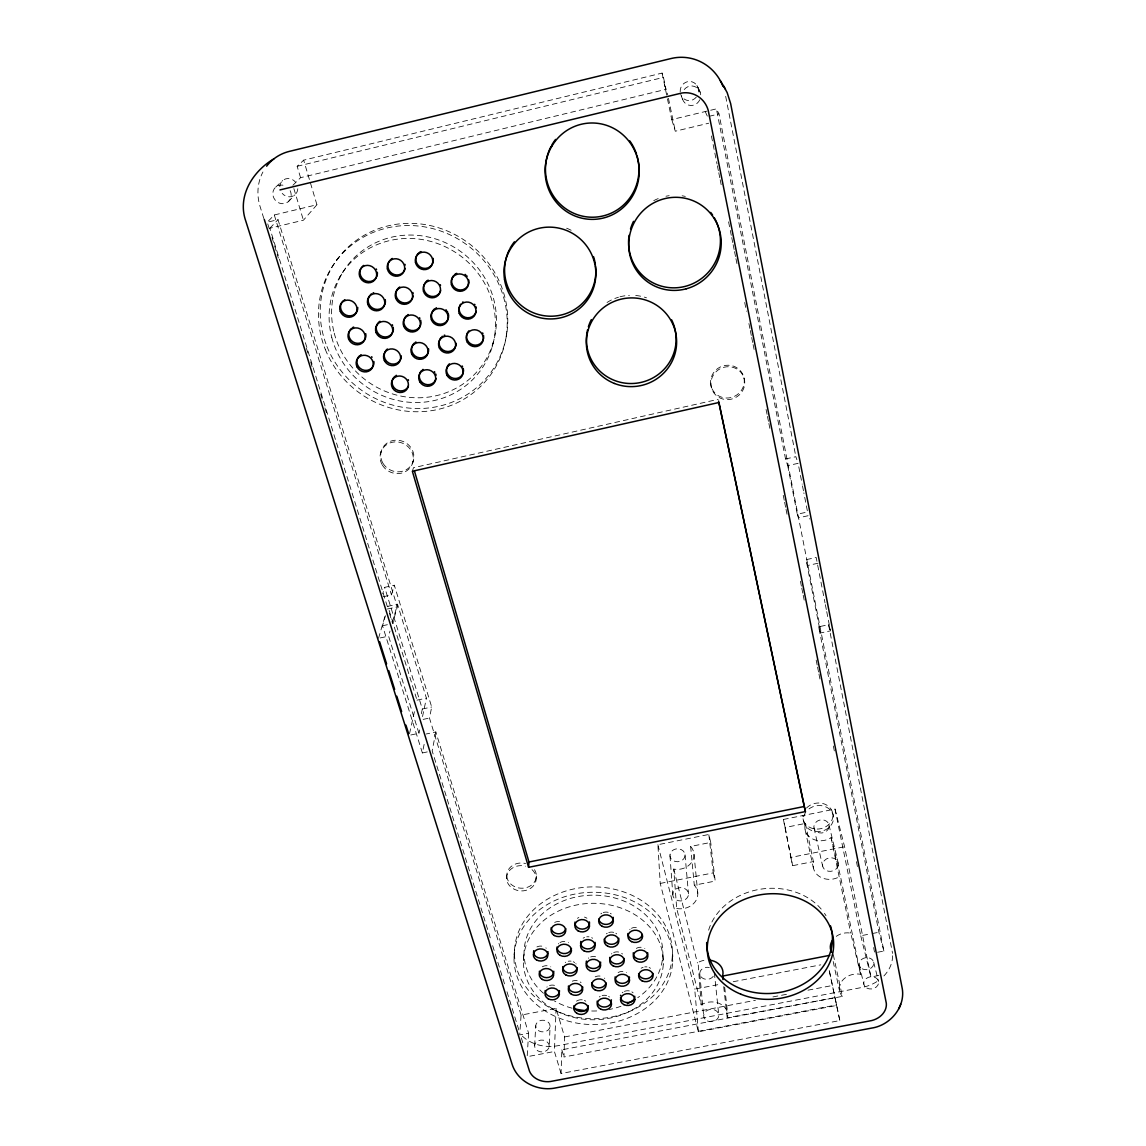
<?xml version="1.0" encoding="UTF-8"?>
<svg xmlns="http://www.w3.org/2000/svg" width="1146" height="1146" viewBox="0 0 1146 1146"><rect width="100%" height="100%" fill="white"/><g stroke="black" fill="none" stroke-linecap="round" stroke-linejoin="round"><path stroke-width="0.75" stroke-dasharray="5 3.75" d="M829.575 971.951L839.846 1020.57L561.067 1073.515L561.827 1049.822L834.99 997.593L836.566 1004.927L563.975 1056.999L564.591 1036.944L556.082 1008.351L521.086 1015.112L519.711 1034.924L528.607 1033.219L435.824 731.965L426.24 733.984M561.067 1073.515L554.406 1051.484L556.082 1008.351M549.221 1046.241A7.306 5.931 1.7 0 0 538.462 1040.726A7.306 5.931 1.7 0 0 538.076 1050.997A7.306 5.931 1.7 0 0 549.221 1046.241L550.08 1026.3A7.177 5.859 1.7 0 0 539.508 1020.857A7.177 5.859 1.7 0 0 539.136 1030.999A7.177 5.859 1.7 0 0 550.08 1026.3M534.623 1045.754L535.726 1025.828M528.607 1033.219L527.16 1056.698L554.406 1051.484M536.199 878.724L536.371 876.045M523.45 960.706L524.037 952.254M514.01 957.626L514.454 952.011M506.532 877.936L506.79 875.258A14.798 12.62 3.2 0 1 525.613 863.525M435.824 731.965L432.171 750.902L490.545 938.818M427.272 751.919L422.387 752.951L424.135 744.327M521.086 1015.112L429.464 718.055L431.698 707.025L394.324 585.234L384.655 587.354L382.678 593.843M506.203 336.394L506.79 333.586M410.784 735.001L418.963 733.282L419.68 729.945M422.516 716.565L426.412 698.158L397.504 604.214L387.864 606.306L416.471 698.444M421.327 713.743L422.33 709.002L384.655 587.354M409.523 733.669L414.752 710.205M492.322 346.45L493.31 342.167M418.963 733.282L388.58 636.13L389.984 631.088M392.333 622.693L397.504 604.214M292.875 185.308L300.553 177.687L665.984 89.359L663.491 77.398L662.087 73.086L303.661 160.168L316.926 204.747L274.295 214.975L267.233 222.224L278.02 219.645L397.29 606.864L392.62 623.582L389.454 613.354M833.285 954.661L842.367 996.39L727.466 1017.72A16.574 13.551 -4 0 0 720.347 1003.953A16.574 13.551 -4 0 0 701.896 1004.483L701.223 1004.913L676.699 908.492L673.733 869.083L674.55 869.227A16.502 14.153 -3.7 0 0 691.353 862.723A16.502 14.153 -3.7 0 0 691.138 847.023L690.637 846.45L710.721 842.425L708.815 834.474L657.89 844.717L660.225 883.437L698.387 1031.772L836.609 1005.457L839.846 1020.57M378.524 638.293L385.4 614.729M422.387 752.951L382.506 625.759L385.443 615.703M383.323 596.737L391.488 594.946L394.324 585.234M878.839 975.49L870.946 976.994L844.588 846.736L835.019 809.076L783.406 819.462L785.153 827.484L805.423 823.415L805.223 824.117A16.717 14.311 -10.2 0 0 811.97 838.628A16.717 14.311 -10.2 0 0 830.42 838.098L831.108 837.654L840.433 876.146L860.574 974.286L859.758 974.157A16.775 13.709 -9.1 0 0 842.382 980.518A16.775 13.709 -9.1 0 0 841.895 995.845L842.367 996.39M805.423 823.415L813.531 862.222A17.391 14.726 -9.9 0 0 820.522 877.148A17.391 14.726 -9.9 0 0 839.717 876.604L840.433 876.146M412.359 471.25L413.477 467.711L718.198 399.324M412.818 462.397L413.377 460.649M380.544 453.186L381.203 451.467M339.345 277.747L341.78 274.037M336.552 260.414L338.199 258.036M387.334 606.535L269.826 228.255L303.418 220.218L316.926 204.747M269.826 228.255L278.02 219.645M288.276 201.71L294.923 194.863M275.742 187.085L282.675 180.538M300.553 177.687L297.158 166.313L303.661 160.168M701.223 1004.913L698.072 962.54A15.958 13.208 -4.1 0 1 706.308 960.062M297.158 166.313L663.491 77.398M662.087 73.086L671.771 119.585L716.393 108.87L719 113.941L883.895 951.051L874.67 952.827L873.624 947.57M709.202 116.29L719 113.941M671.771 119.585L675.295 131.217L708.715 123.209M785.54 458.973L795.854 456.695L798.117 463.342L787.689 465.634L785.54 458.973L716.393 108.87M787.689 465.634L797.272 514.21L807.572 511.976L803.862 492.866M387.391 609.013L397.29 606.864M382.506 625.759L387.563 624.67M380.2 637.935L388.58 636.13M826.724 611.649L830.463 630.859L820.493 632.964L806.025 559.678L816.196 557.5L825.02 602.911M818.029 563.245L807.787 565.451L806.025 559.678M417.001 700.149L426.412 698.158M422.33 709.002L431.698 707.025M883.895 951.051L878.896 932.257L818.674 626.79L828.572 624.713L830.463 630.859M423.132 719.387L429.464 718.055M660.225 883.437L713.227 872.894L708.815 834.474M783.406 819.462L790.84 857.437L844.588 846.736M690.637 846.45L694.29 885.213L715.19 881.073L710.721 842.425M790.84 857.437L792.645 865.688L813.746 861.491M835.019 809.076L860.746 935.781L870.645 933.847M872.292 933.532L878.896 932.257M698.387 1031.772L694.72 989.141L720.977 984.085M733.225 981.721L820.751 964.846M564.591 1036.944L755.429 1000.286M772.934 996.92L788.692 993.897M807.959 990.187L832.469 985.488M860.574 974.286L850.747 933.145L849.96 933.002A16.144 13.351 -9.3 0 0 834.847 937.514M676.699 908.492L677.544 908.635A17.161 14.554 -3.6 0 0 695.02 901.945A17.161 14.554 -3.6 0 0 694.82 885.801L694.29 885.213M698 87.683L700.206 92.296M696.926 85.477L699.103 90.047M705.22 111.549L707.569 116.677M681.326 96.006L682.529 99.186M664.522 84.804L667.717 94.817M797.272 514.21L798.404 517.849L808.761 515.585L809.434 518.995M492.665 945.651L504.87 984.944M506.99 991.777L519.195 1031.071M521.315 1037.904L523.436 1044.737M267.763 223.928L269.883 230.747M272.003 237.566L278.349 258.008M306.412 348.312L308.518 355.131M310.638 361.95L312.758 368.754M320.694 394.324L322.814 401.129M324.934 407.947L327.054 414.766M263.824 218.485L260.099 206.552A46.9 43.534 50.7 0 1 262.907 172.015M274.295 214.975L391.488 594.946M293.877 188.632L303.418 220.218M561.827 1049.822L563.975 1056.999M818.674 626.79L820.493 632.964M743.926 377.722A16.975 16.288 -24 0 1 722.252 397.39A16.975 16.288 -24 0 1 716.15 369.786A16.975 16.288 -24 0 1 743.926 377.722L744.37 379.24A17.018 16.331 -23.9 0 1 722.625 398.966A17.018 16.331 -23.9 0 1 716.508 371.29A17.018 16.331 -23.9 0 1 744.37 379.24M657.89 844.717L694.72 989.141M873.682 962.296L878.538 981.463M673.733 869.083L697.427 962.955M832.741 813.388L833.386 815.938M860.746 935.781L870.946 976.994M828.973 824.948L838.256 863.067M859.242 965.075L863.855 984.271M713.227 872.894L715.19 881.073M814.004 827.942L822.656 866.161M710.978 385.672L711.322 387.219M803.031 818.788L803.59 821.353M805.108 829.733L813.402 867.995M833.185 961.508L839.545 990.961M829.231 970.49L836.609 1005.457M668.447 98.284L675.295 131.217M831.108 837.654L850.747 933.145M711.422 135.959L717.024 164.007M717.382 165.755L718.427 171.012M718.786 172.774L719.831 178.031M720.189 179.779L721.235 185.036M728.584 221.851L731.392 235.875M731.75 237.623L732.795 242.88M733.139 244.642L734.199 249.9M734.543 251.647L735.603 256.905M735.947 258.667L736.993 263.924M744.699 302.487L746.461 311.254M748.911 323.516L749.957 328.787M750.315 330.535L751.361 335.792M751.704 337.54L752.764 342.812M753.108 344.559L754.168 349.817M766.072 409.423L767.118 414.68M767.476 416.428L768.522 421.685M768.88 423.447L769.926 428.704M783.234 495.316L784.294 500.573M784.638 502.32L785.698 507.578M786.041 509.34L787.087 514.597M800.409 581.208L801.455 586.466M801.799 588.213L802.859 593.47M803.203 595.232L804.263 600.49M816.167 660.082L817.213 665.353M817.571 667.101L818.616 672.358M818.975 674.106L820.02 679.377M833.328 745.989L834.388 751.246M856.449 861.677L857.509 866.935M785.153 827.484L792.645 865.688M798.791 466.823L802.171 484.185M802.501 485.918L803.518 491.133M825.364 604.658L826.381 609.901M725.676 96.336L795.854 456.695M828.572 624.713L892.118 951.022A36.801 30.297 -9.5 0 1 892.462 953.386M724.673 987.121L727.653 1013.479M723.713 986.677L727.266 1018.393M714.33 972.682L718.771 1014.898M694.003 854.271L697.785 893.25M699.791 973.942L703.673 1016.187M685.05 854.83L688.474 893.837M669.995 855.776L672.817 894.811M672.33 956.108A78.988 65.924 0.1 0 1 550.596 1008.165A78.988 65.924 0.1 0 1 557.4 894.124A78.988 65.924 0.1 0 1 672.33 956.108L672.716 961.738A79.403 66.153 0.1 0 1 550.324 1013.966A79.403 66.153 0.1 0 1 557.185 899.524A79.403 66.153 0.1 0 1 672.716 961.738M662.775 955.864L663.276 964.33A69.963 58.231 0.1 0 1 555.566 1010.514A69.963 58.231 0.1 0 1 561.339 909.752A69.963 58.231 0.1 0 1 663.276 964.33M806.512 808.03A15.099 12.964 -10.3 0 1 830.807 808.79A15.099 12.964 -10.3 0 1 821.109 828.615A15.099 12.964 -10.3 0 1 802.916 815.393M808.99 808.904A15.142 12.993 -10.2 0 1 833.113 814.763A15.142 12.993 -10.2 0 1 815.608 831.538A15.142 12.993 -10.2 0 1 806.268 811.511M536.915 946.94A7.263 6.059 2.1 0 1 544.508 946.968M545.868 947.857A7.263 6.059 2.1 0 1 546.255 948.215M542.287 966.809A7.22 5.988 1.8 0 1 550.782 966.852M546.828 987.15A7.177 5.916 1.5 0 1 547.215 986.806M549.536 985.531A7.177 5.916 1.5 0 1 555.036 985.546M554.678 922.401A7.306 6.145 1.5 0 1 562.328 922.444M558.389 943.903A7.263 6.074 1.2 0 1 558.732 943.53M559.993 942.556A7.263 6.074 1.2 0 1 568.545 942.599M565.25 962.511A7.234 6.002 0.9 0 1 565.709 962.225M568.258 961.25A7.234 6.002 0.9 0 1 571.08 961.165M573.244 961.766A7.234 6.002 0.9 0 1 574.662 962.554M575.808 963.6A7.234 6.002 0.9 0 1 576.123 963.987M572.312 981.177A7.191 5.945 0.7 0 1 578.859 981.205M580.263 981.993A7.191 5.945 0.7 0 1 581.051 982.652M576.495 1001.16A7.148 5.873 0.5 0 1 578.945 1000.057M579.475 999.928A7.148 5.873 0.5 0 1 582.268 999.842M584.403 1000.429A7.148 5.873 0.5 0 1 585.792 1001.203M577.412 918.318A7.32 6.16 0.5 0 1 578.845 917.502M584.431 917.101A7.32 6.16 0.5 0 1 586.938 918.261M583.142 938.202A7.277 6.088 0.3 0 1 584.56 937.414M586.738 936.826A7.277 6.088 0.3 0 1 589.015 936.841M591.68 937.672A7.277 6.088 0.3 0 1 592.611 938.245M588.313 958.228A7.234 6.017 0.1 0 1 588.729 957.913M590.663 956.939A7.234 6.017 0.1 0 1 596.221 956.953M595.175 976.85A7.191 5.959 -0.2 0 1 602.71 976.879M604.415 978.097A7.191 5.959 -0.2 0 1 604.759 978.469M599.315 996.977A7.148 5.888 -0.4 0 1 600.175 996.375M602.166 995.545A7.148 5.888 -0.4 0 1 606.606 995.559M608.598 996.418A7.148 5.888 -0.4 0 1 609.443 997.02M600.848 913.878A7.334 6.174 -0.4 0 1 601.736 913.247M603.24 912.545A7.334 6.174 -0.4 0 1 608.855 912.574M610.36 913.29A7.334 6.174 -0.4 0 1 611.233 913.921M606.377 933.861A7.291 6.102 -0.6 0 1 607.251 933.245M608.755 932.543A7.291 6.102 -0.6 0 1 614.342 932.572M615.832 933.274A7.291 6.102 -0.6 0 1 616.691 933.904M611.448 953.973A7.248 6.045 -0.8 0 1 611.849 953.615M613.697 952.512A7.248 6.045 -0.8 0 1 620.287 952.541M621.691 953.343A7.248 6.045 -0.8 0 1 622.479 954.016M618.109 972.553A7.205 5.974 -1 0 1 626.59 972.582M622.206 992.808A7.163 5.902 -1.2 0 1 623.009 992.15M624.412 991.39A7.163 5.902 -1.2 0 1 630.429 991.218M631.89 991.892A7.163 5.902 -1.2 0 1 633.108 992.851M629.698 929.535A7.291 6.117 -1.6 0 1 630.099 929.191M631.46 928.303A7.291 6.117 -1.6 0 1 639.096 928.332M636.317 948.387A7.248 6.059 -1.7 0 1 644.854 948.415M641.13 968.27A7.22 5.988 -1.9 0 1 643.078 967.296M644.725 966.909A7.22 5.988 -1.9 0 1 646.974 966.923M649.123 967.511A7.22 5.988 -1.9 0 1 650.513 968.298M543.476 993.267A69.419 57.93 0.1 0 1 546.542 910.368A69.419 57.93 0.1 0 1 645.771 915.038A69.419 57.93 0.1 0 1 637.735 997.693M620.989 1006.26A69.419 57.93 0.1 0 1 609.099 1009.526M596.708 1010.944A69.419 57.93 0.1 0 1 591.365 1010.987M572.069 1008.193A69.419 57.93 0.1 0 1 554.449 1000.988M532.03 869.656A14.841 12.635 3.2 0 1 527.432 889.912A14.841 12.635 3.2 0 1 506.575 878.968A14.841 12.635 3.2 0 1 525.412 866.175M534.509 869.671A14.798 12.62 3.2 0 1 525.183 887.906A14.798 12.62 3.2 0 1 506.79 875.186M522.39 1036.156A35.999 29.481 1.5 0 0 558.016 1045.682L861.978 987.451A36.801 30.297 -9.5 0 0 879.856 979.543M892.576 955.764A36.801 30.297 -9.5 0 1 883.881 975.962M708.629 930.151A63.001 52.487 -6.7 0 1 758.924 889.454A63.001 52.487 -6.7 0 1 821.868 909.867M824.461 913.333A63.001 52.487 -6.7 0 1 826.008 915.726M713.256 976.335A7.291 6.045 -4.1 0 1 703.73 978.756A7.291 6.045 -4.1 0 1 700.335 971.12A7.291 6.045 -4.1 0 1 709.317 967.511M297.802 188.746A9.426 8.724 51.1 0 1 282.217 193.402M279.81 186.669A9.426 8.724 51.1 0 1 295.424 181.999M680.208 91.995A9.598 9.154 -77.3 0 1 689.835 81.466A9.598 9.154 -77.3 0 1 698.358 92.611M696.31 97.109A9.598 9.154 -77.3 0 1 680.71 94.43M684.234 89.531A9.798 9.354 -76.7 0 1 700.707 94.789M699.805 99.774A9.798 9.354 -76.7 0 1 682.013 96.708M290.153 190.68A9.626 8.896 50.3 0 1 284.065 203.63A9.626 8.896 50.3 0 1 272.82 193.316A9.626 8.896 50.3 0 1 284.724 185.695M653.75 200.636A46.542 45.682 -56.4 0 1 658.191 198.587M665.984 196.238A46.542 45.682 -56.4 0 1 669.192 195.694M682.114 195.808A46.542 45.682 -56.4 0 1 685.294 196.41M566.625 228.197A45.94 45.353 44.8 0 1 573.845 231.821M607.022 302.472A44.895 44.092 -11.2 0 1 618.482 297.215M620 296.785A44.895 44.092 -11.2 0 1 629.383 295.339M635.715 295.482A44.895 44.092 -11.2 0 1 646.487 297.802M670.109 854.257L670.023 854.758A7.549 6.475 -3.7 0 0 670.997 858.655L671.327 859.07A7.549 6.475 -3.7 0 0 683.847 858.698A7.549 6.475 -3.7 0 0 678.89 848.9L678.303 848.842A7.549 6.475 -3.7 0 0 673.733 849.759L673.232 850.046A7.549 6.475 -3.7 0 0 670.109 854.257M672.931 893.25L672.845 893.765A7.85 6.647 -3.6 0 0 673.862 897.776L674.192 898.206A7.85 6.647 -3.6 0 0 687.228 897.819A7.85 6.647 -3.6 0 0 682.071 887.735L681.469 887.677A7.85 6.647 -3.6 0 0 676.713 888.623L676.197 888.909A7.85 6.647 -3.6 0 0 672.931 893.25M829.016 826.997L828.916 827.512A7.635 6.532 -10.2 0 1 817.127 832.025A7.635 6.532 -10.2 0 1 817.385 821.095L817.9 820.808A7.635 6.532 -10.2 0 1 822.542 819.877L823.129 819.949A7.635 6.532 -10.2 0 1 827.899 822.613L828.2 823.043A7.635 6.532 -10.2 0 1 829.016 826.997M838.285 865.187L838.17 865.703A7.95 6.733 -9.9 0 1 825.908 870.358A7.95 6.733 -9.9 0 1 826.194 859.113L826.739 858.812A7.95 6.733 -9.9 0 1 831.566 857.853L832.182 857.924A7.95 6.733 -9.9 0 1 837.139 860.66L837.454 861.104A7.95 6.733 -9.9 0 1 838.285 865.187M325.306 349.415A95.963 91.465 36.9 0 0 487.15 379.355A95.963 91.465 36.9 0 0 426.068 227.137A95.963 91.465 36.9 0 0 325.306 349.415M326.997 346.565A95.39 90.949 37.3 0 0 487.824 376.318A95.39 90.949 37.3 0 0 427.157 224.945A95.39 90.949 37.3 0 0 326.997 346.565M334.231 333.171A83.816 79.919 37.2 0 0 471.794 377.005A83.816 79.919 37.2 0 0 436.039 239.084A83.816 79.919 37.2 0 0 334.231 333.171M331.753 337.368A84.589 80.607 36.7 0 0 470.619 381.575A84.589 80.607 36.7 0 0 434.477 242.508A84.589 80.607 36.7 0 0 331.753 337.368M383.05 463.414A16.76 15.643 23 0 0 411.786 464.402A16.76 15.643 23 0 0 397.089 440.193A16.76 15.643 23 0 0 383.05 463.414M382.406 465.161A16.803 15.686 23 0 0 411.213 466.15A16.803 15.686 23 0 0 396.473 441.883A16.803 15.686 23 0 0 382.406 465.161M707.397 1020.971A7.578 6.203 -4 0 0 718.786 1015.385A7.578 6.203 -4 0 0 707.454 1010.228A7.578 6.203 -4 0 0 707.397 1020.971M862.193 968.828A7.349 6.031 -9.7 0 0 873.739 963.872A7.349 6.031 -9.7 0 0 863.454 958.314A7.349 6.031 -9.7 0 0 862.193 968.828M866.849 988.081A7.478 6.102 -9.6 0 0 878.595 983.053A7.478 6.102 -9.6 0 0 868.138 977.423A7.478 6.102 -9.6 0 0 866.849 988.081"/><path stroke-width="1.5" d="M528.593 867.321L412.359 471.25L718.914 402.504L805.409 811.583L528.593 867.321L528.979 862.007L414.48 471.135M722.911 979.615L722.711 975.447A15.958 13.208 -4.1 0 0 710.062 960.205M273.908 158.85C252.707 171.27 237.093 196.181 245.731 220.892L512.176 1064.462C517.763 1081.924 537.732 1091.522 555.165 1088.012L871.648 1028.091C890.614 1025.298 906.328 1006.288 901.931 986.907L730.647 103.598L727.151 92.582L723.47 85.864M899.71 1006.632L900.713 1004.326M898.708 1008.953L899.667 1006.761M279.953 189.921L681.913 93.012A25.054 24.052 -76 0 1 708.214 110.317L886.316 1003.266A19.196 15.586 -9.2 0 1 871.848 1020.527L550.338 1081.523A18.766 15.142 1.5 0 1 529.509 1071.224L264.253 219.344M528.979 862.007L804.277 806.483L805.409 811.583M722.524 976.091L829.819 955.334M720.318 80.693L725.432 89.144M379.598 641.703L386.589 663.835M388.738 670.639L394.639 689.376M396.788 696.181L401.63 711.508M405.928 725.132L408.621 733.641M718.556 401.071L804.277 806.483M548.003 951.681A7.263 6.059 2.1 0 1 540.253 958.156A7.263 6.059 2.1 0 1 533.692 950.693M553.776 971.249A7.22 5.988 1.8 0 1 546.628 977.667A7.22 5.988 1.8 0 1 539.379 971.192M559.477 990.588A7.177 5.916 1.5 0 1 552.358 996.934A7.177 5.916 1.5 0 1 545.167 990.531M565.752 928.661A7.306 6.145 1.5 0 1 557.987 933.789A7.306 6.145 1.5 0 1 551.212 927.644M571.467 948.487A7.263 6.074 1.2 0 1 563.445 953.529A7.263 6.074 1.2 0 1 557.028 946.997M577.169 967.611A7.234 6.002 0.9 0 1 569.404 973.083A7.234 6.002 0.9 0 1 562.758 966.608M582.741 986.978A7.191 5.945 0.7 0 1 575.02 992.393A7.191 5.945 0.7 0 1 568.416 985.99M588.285 1005.687A7.148 5.873 0.5 0 1 581.122 1011.517A7.148 5.873 0.5 0 1 573.988 1005.629M589.459 921.971A7.32 6.16 0.5 0 1 582.311 929.134A7.32 6.16 0.5 0 1 574.991 922.057M595.118 942.413A7.277 6.088 0.3 0 1 587.268 948.917A7.277 6.088 0.3 0 1 580.778 941.41M600.633 962.081A7.234 6.017 0.1 0 1 592.811 968.513A7.234 6.017 0.1 0 1 586.38 961.079M606.005 982.91A7.191 5.959 -0.2 0 1 598.871 987.895A7.191 5.959 -0.2 0 1 591.794 982.853M611.391 1002.12A7.148 5.888 -0.4 0 1 603.727 1007.019A7.148 5.888 -0.4 0 1 597.181 1001.131M611.305 999.813A7.148 5.888 -0.4 0 1 611.42 1000.272M613.253 917.344A7.334 6.174 -0.4 0 1 607.094 924.364A7.334 6.174 -0.4 0 1 598.756 919.207M618.783 938.245A7.291 6.102 -0.6 0 1 612.007 944.29A7.291 6.102 -0.6 0 1 604.286 939.133M624.14 958.414A7.248 6.045 -0.8 0 1 616.276 963.929A7.248 6.045 -0.8 0 1 609.701 957.411M629.469 976.965A7.205 5.974 -1 0 1 622.206 983.368A7.205 5.974 -1 0 1 615.115 976.908M634.741 996.232A7.163 5.902 -1.2 0 1 628.352 1002.521A7.163 5.902 -1.2 0 1 620.502 997.564M620.53 995.716A7.163 5.902 -1.2 0 1 620.645 995.258M642.376 934.534A7.291 6.117 -1.6 0 1 634.512 939.634A7.291 6.117 -1.6 0 1 627.893 933.517M647.734 952.856A7.248 6.059 -1.7 0 1 640.37 959.345A7.248 6.059 -1.7 0 1 633.265 952.799M652.905 973.341A7.22 5.988 -1.9 0 1 645.886 978.813A7.22 5.988 -1.9 0 1 638.594 973.742M634.913 999.556A69.419 57.93 0.1 0 1 627.378 1003.624M586.036 1010.672A69.419 57.93 0.1 0 1 573.759 1008.623M463.256 368.425A8.566 8.208 27.4 0 1 458.443 377.922A8.566 8.208 27.4 0 1 447.885 374.441A8.566 8.208 27.4 0 1 449.375 363.841M462.196 366.004A8.566 8.208 27.4 0 1 462.54 366.577M456.137 343.284A8.652 8.294 31.8 0 1 445.45 351.192A8.652 8.294 31.8 0 1 440.179 338.657M440.537 338.113A8.652 8.294 31.8 0 1 440.938 337.597M441.869 336.68A8.652 8.294 31.8 0 1 442.385 336.279M444.118 335.334A8.652 8.294 31.8 0 1 444.748 335.119M448.158 313.202A8.738 8.38 36.5 0 1 438.546 324.017A8.738 8.38 36.5 0 1 433.331 310.079M433.775 309.592A8.738 8.38 36.5 0 1 434.778 308.747M435.91 308.059A8.738 8.38 36.5 0 1 436.526 307.787M445.966 309.778A8.738 8.38 36.5 0 1 446.439 310.28M447.255 311.368A8.738 8.38 36.5 0 1 447.599 311.956M483.54 335.477A8.638 8.337 30.8 0 1 472.739 344.788A8.638 8.337 30.8 0 1 468.872 330.836M482.638 332.97A8.638 8.337 30.8 0 1 482.939 333.572M476.177 311.325A8.724 8.437 36.4 0 1 464.975 317.241A8.724 8.437 36.4 0 1 459.961 305.337M460.277 304.75A8.724 8.437 36.4 0 1 460.635 304.206M462.497 302.315A8.724 8.437 36.4 0 1 463.041 301.942M474.602 304.292A8.724 8.437 36.4 0 1 474.988 304.85M475.891 306.684A8.724 8.437 36.4 0 1 476.235 307.988M468.8 280.068A8.824 8.523 42.2 0 1 458.142 289.666A8.824 8.523 42.2 0 1 453.501 275.699M454.432 274.739A8.824 8.523 42.2 0 1 454.962 274.324M455.521 273.937A8.824 8.523 42.2 0 1 456.71 273.335M465.176 274.395A8.824 8.523 42.2 0 1 465.72 274.811M466.723 275.785A8.824 8.523 42.2 0 1 467.153 276.315M440.666 290.683A8.824 8.466 41.3 0 1 428.618 295.51A8.824 8.466 41.3 0 1 425.195 282.718M425.61 282.188A8.824 8.466 41.3 0 1 426.541 281.243M427.071 280.827A8.824 8.466 41.3 0 1 428.217 280.14M440.293 284.709A8.824 8.466 41.3 0 1 440.537 285.354M433.159 258.38A8.924 8.552 45.9 0 1 427.587 268.021A8.924 8.552 45.9 0 1 416.958 263.594A8.924 8.552 45.9 0 1 419.192 252.564M419.751 252.192A8.924 8.552 45.9 0 1 420.954 251.576M436.053 378.466A8.581 8.165 28.6 0 1 425.41 384.311A8.581 8.165 28.6 0 1 419.78 373.281M420.038 372.694A8.581 8.165 28.6 0 1 420.353 372.121M421.083 371.075A8.581 8.165 28.6 0 1 421.527 370.602M422.502 369.771A8.581 8.165 28.6 0 1 423.046 369.413M434.434 371.676A8.581 8.165 28.6 0 1 434.821 372.221M435.724 373.983A8.581 8.165 28.6 0 1 436.082 375.258M408.463 385.987A8.595 8.122 29.6 0 1 395.785 389.296A8.595 8.122 29.6 0 1 394.797 376.375M395.843 375.63A8.595 8.122 29.6 0 1 396.416 375.329M408.248 379.684A8.595 8.122 29.6 0 1 408.506 380.3M372.894 366.505A8.681 8.151 33.4 0 1 360.216 368.396A8.681 8.151 33.4 0 1 359.558 355.747M360.589 354.988A8.681 8.151 33.4 0 1 361.162 354.673M371.619 356.75A8.681 8.151 33.4 0 1 372.063 357.266M373.883 361.52A8.681 8.151 33.4 0 1 373.195 365.946M400.484 359.658A8.667 8.208 33 0 1 388.881 363.053A8.667 8.208 33 0 1 385.257 351.407M385.6 350.862A8.667 8.208 33 0 1 386.417 349.874M386.89 349.43A8.667 8.208 33 0 1 387.405 349.014M401.258 355.876A8.667 8.208 33 0 1 400.742 359.056M420.668 320.207A8.753 8.337 36.6 0 1 415.969 329.976A8.753 8.337 36.6 0 1 405.226 326.51A8.753 8.337 36.6 0 1 406.529 315.637M407.589 314.864A8.753 8.337 36.6 0 1 408.162 314.534M419.536 317.743A8.753 8.337 36.6 0 1 419.894 318.33M428.604 348.9A8.667 8.251 32.5 0 1 417.144 357.194A8.667 8.251 32.5 0 1 414.322 343.084M415.368 342.325A8.667 8.251 32.5 0 1 415.941 341.995M393.236 327.269A8.753 8.294 36.6 0 1 382.535 336.552A8.753 8.294 36.6 0 1 378.452 322.513M378.939 322.069A8.753 8.294 36.6 0 1 379.985 321.281M392.29 324.748A8.753 8.294 36.6 0 1 392.605 325.349M365.76 333.73A8.767 8.237 36.6 0 1 354.73 342.769A8.767 8.237 36.6 0 1 351.464 328.429M352.524 327.656A8.767 8.237 36.6 0 1 353.699 327.068M357.781 307.486A8.867 8.323 39.8 0 1 345.891 315.05A8.867 8.323 39.8 0 1 343.227 300.768M344.287 299.994A8.867 8.323 39.8 0 1 344.86 299.679M385.271 299.607A8.853 8.366 40.2 0 1 374.857 309.105A8.853 8.366 40.2 0 1 369.943 295.267M370.86 294.321A8.853 8.366 40.2 0 1 371.376 293.906M373.109 292.932A8.853 8.366 40.2 0 1 373.725 292.703M413.133 295.883A8.839 8.423 40.7 0 1 399.968 301.455A8.839 8.423 40.7 0 1 399.768 286.987M412.889 292.517A8.839 8.423 40.7 0 1 413.147 293.863M405.14 268.451A8.939 8.495 44.7 0 1 392.29 273.636A8.939 8.495 44.7 0 1 390.686 259.569M391.216 259.154A8.939 8.495 44.7 0 1 392.347 258.452M404.996 264.382A8.939 8.495 44.7 0 1 405.154 265.055M376.318 277.461A8.953 8.452 43.7 0 1 363.626 279.638A8.953 8.452 43.7 0 1 362.208 266.674M362.68 266.201A8.953 8.452 43.7 0 1 363.755 265.414M376.246 268.966A8.953 8.452 43.7 0 1 376.561 269.596M377.32 272.247A8.953 8.452 43.7 0 1 376.619 276.859M266.631 166.184A46.9 43.534 50.7 0 1 289.408 151.372L670.911 58.561A47.631 45.596 -77.6 0 1 722.925 86.265M830.549 925.954A63.001 52.487 -6.7 0 1 776.902 992.88A63.001 52.487 -6.7 0 1 706.695 942.499M831.638 952.34A16.144 13.351 -9.3 0 1 832.555 940.135M710.678 212.425A46.542 45.682 -56.4 0 1 712.583 215.018M714.273 217.74A46.542 45.682 -56.4 0 1 682.944 286.901A46.542 45.682 -56.4 0 1 629.097 235.259M630.515 228.928A46.542 45.682 -56.4 0 1 633.509 221.35M595.576 265.944A45.94 45.353 44.8 0 1 542.416 315.437A45.94 45.353 44.8 0 1 509.282 249.857M510.013 248.453A45.94 45.353 44.8 0 1 514.411 241.806M593.499 256.589A45.94 45.353 44.8 0 1 595.361 264.368M671.656 319.906A44.895 44.092 -11.2 0 1 636.302 383.222A44.895 44.092 -11.2 0 1 587.569 329.79M588.371 326.811A44.895 44.092 -11.2 0 1 591.322 319.634M637.061 155.885A47.917 46.757 86.5 0 1 587.368 216.952A47.917 46.757 86.5 0 1 551.068 146.43M551.871 144.969A47.917 46.757 86.5 0 1 555.581 139.425M629.77 140.886A47.917 46.757 86.5 0 1 636.56 154.28M447.184 375.573A8.595 8.223 27.2 0 0 461.938 376.189A8.595 8.223 27.2 0 0 454.647 363.425A8.595 8.223 27.2 0 0 447.184 375.573M419.88 381.89A8.609 8.18 28.5 0 0 434.62 382.392A8.609 8.18 28.5 0 0 427.143 369.728A8.609 8.18 28.5 0 0 419.88 381.89M392.577 388.079A8.624 8.137 29.5 0 0 407.303 388.695A8.624 8.137 29.5 0 0 399.854 376.003A8.624 8.137 29.5 0 0 392.577 388.079M357.065 366.921A8.71 8.18 33.3 0 0 371.848 368.554A8.71 8.18 33.3 0 0 365.173 355.303A8.71 8.18 33.3 0 0 357.065 366.921M384.411 360.618A8.695 8.223 32.9 0 0 399.223 362.251A8.695 8.223 32.9 0 0 392.62 348.957A8.695 8.223 32.9 0 0 384.411 360.618M411.858 354.286A8.695 8.266 32.4 0 0 426.67 355.919A8.695 8.266 32.4 0 0 420.138 342.597A8.695 8.266 32.4 0 0 411.858 354.286M439.348 347.868A8.681 8.323 31.6 0 0 454.16 349.645A8.681 8.323 31.6 0 0 447.828 336.222A8.681 8.323 31.6 0 0 439.348 347.868M467.324 342.224A8.667 8.366 30.5 0 0 482.208 342.625A8.667 8.366 30.5 0 0 474.702 329.762A8.667 8.366 30.5 0 0 467.324 342.224M348.599 339.015A8.796 8.266 36.5 0 0 363.368 341.923A8.796 8.266 36.5 0 0 357.781 328.043A8.796 8.266 36.5 0 0 348.599 339.015M376.16 332.684A8.781 8.309 36.5 0 0 390.944 335.477A8.781 8.309 36.5 0 0 385.343 321.596A8.781 8.309 36.5 0 0 376.16 332.684M403.764 326.266A8.781 8.366 36.4 0 0 418.562 329.074A8.781 8.366 36.4 0 0 413.047 315.15A8.781 8.366 36.4 0 0 403.764 326.266M431.44 319.777A8.767 8.409 36.3 0 0 446.224 322.714A8.767 8.409 36.3 0 0 440.895 308.689A8.767 8.409 36.3 0 0 431.44 319.777M459.26 313.388A8.753 8.452 36.2 0 0 474.043 316.21A8.753 8.452 36.2 0 0 468.7 302.186A8.753 8.452 36.2 0 0 459.26 313.388M340.319 311.411A8.882 8.351 39.6 0 0 355.203 314.362A8.882 8.351 39.6 0 0 349.559 300.281A8.882 8.351 39.6 0 0 340.319 311.411M367.823 304.349A8.882 8.394 40 0 0 382.52 308.331A8.882 8.394 40 0 0 377.951 293.906A8.882 8.394 40 0 0 367.823 304.349M395.599 297.788A8.867 8.437 40.5 0 0 410.254 301.885A8.867 8.437 40.5 0 0 405.899 287.388A8.867 8.437 40.5 0 0 395.599 297.788M423.49 291.256A8.853 8.495 41.1 0 0 438.13 295.382A8.853 8.495 41.1 0 0 433.876 280.842A8.853 8.495 41.1 0 0 423.49 291.256M451.467 284.781A8.853 8.538 42 0 0 466.15 288.806A8.853 8.538 42 0 0 461.852 274.252A8.853 8.538 42 0 0 451.467 284.781M359.615 276.272A8.982 8.48 43.5 0 0 374.413 280.312A8.982 8.48 43.5 0 0 369.8 265.686A8.982 8.48 43.5 0 0 359.615 276.272M387.405 268.952A8.967 8.523 44.5 0 0 401.845 274.238A8.967 8.523 44.5 0 0 398.593 259.297A8.967 8.523 44.5 0 0 387.405 268.952M415.482 262.405A8.953 8.581 45.7 0 0 429.951 267.591A8.953 8.581 45.7 0 0 426.67 252.636A8.953 8.581 45.7 0 0 415.482 262.405M536.529 959.933A7.277 6.074 2.1 0 0 547.874 955.463A7.277 6.074 2.1 0 0 537.431 949.461A7.277 6.074 2.1 0 0 536.529 959.933M542.373 979.472A7.234 6.002 1.8 0 0 553.661 975.045A7.234 6.002 1.8 0 0 543.29 969.101A7.234 6.002 1.8 0 0 542.373 979.472M548.146 998.782A7.191 5.931 1.5 0 0 559.377 994.413A7.191 5.931 1.5 0 0 549.077 988.54A7.191 5.931 1.5 0 0 548.146 998.782M554.277 935.494A7.334 6.16 1.5 0 0 565.737 930.967A7.334 6.16 1.5 0 0 555.251 924.865A7.334 6.16 1.5 0 0 554.277 935.494M560.065 955.306A7.291 6.088 1.2 0 0 571.453 950.836A7.291 6.088 1.2 0 0 561.039 944.805A7.291 6.088 1.2 0 0 560.065 955.306M565.78 974.888A7.248 6.017 0.9 0 0 577.111 970.461A7.248 6.017 0.9 0 0 566.769 964.502A7.248 6.017 0.9 0 0 565.78 974.888M571.424 994.255A7.205 5.945 0.7 0 0 582.698 989.872A7.205 5.945 0.7 0 0 572.427 983.984A7.205 5.945 0.7 0 0 571.424 994.255M577.011 1013.393A7.163 5.888 0.5 0 0 588.227 1009.067A7.163 5.888 0.5 0 0 578.028 1003.237A7.163 5.888 0.5 0 0 577.011 1013.393M578.085 930.853A7.334 6.174 0.5 0 0 589.517 926.197A7.334 6.174 0.5 0 0 578.974 920.181A7.334 6.174 0.5 0 0 578.085 930.853M584.145 950.936A7.291 6.102 0.3 0 0 595.118 945.708A7.291 6.102 0.3 0 0 584.202 940.365A7.291 6.102 0.3 0 0 584.145 950.936M589.732 970.562A7.248 6.031 0.1 0 0 600.647 965.39A7.248 6.031 0.1 0 0 589.803 960.119A7.248 6.031 0.1 0 0 589.732 970.562M595.247 989.972A7.22 5.959 -0.2 0 0 606.119 984.858A7.22 5.959 -0.2 0 0 595.347 979.644A7.22 5.959 -0.2 0 0 595.247 989.972M600.705 1009.168A7.177 5.902 -0.4 0 0 611.52 1004.111A7.177 5.902 -0.4 0 0 600.819 998.94A7.177 5.902 -0.4 0 0 600.705 1009.168M602.28 926.369A7.349 6.188 -0.4 0 0 613.368 921.069A7.349 6.188 -0.4 0 0 602.409 915.654A7.349 6.188 -0.4 0 0 602.28 926.369M607.81 946.281A7.306 6.117 -0.6 0 0 618.826 941.038A7.306 6.117 -0.6 0 0 607.939 935.68A7.306 6.117 -0.6 0 0 607.81 946.281M613.268 965.963A7.263 6.045 -0.8 0 0 624.226 960.792A7.263 6.045 -0.8 0 0 613.411 955.492A7.263 6.045 -0.8 0 0 613.268 965.963M618.654 985.431A7.22 5.974 -1 0 0 629.569 980.303A7.22 5.974 -1 0 0 618.826 975.074A7.22 5.974 -1 0 0 618.654 985.431M623.983 1004.67A7.177 5.916 -1.2 0 0 634.855 999.599A7.177 5.916 -1.2 0 0 624.169 994.427A7.177 5.916 -1.2 0 0 623.983 1004.67M631.518 941.625A7.32 6.131 -1.6 0 0 642.605 936.368A7.32 6.131 -1.6 0 0 631.733 930.996A7.32 6.131 -1.6 0 0 631.518 941.625M636.847 961.365A7.277 6.059 -1.7 0 0 647.862 956.165A7.277 6.059 -1.7 0 0 637.076 950.851A7.277 6.059 -1.7 0 0 636.847 961.365M642.118 980.876A7.234 5.988 -1.9 0 0 653.077 975.733A7.234 5.988 -1.9 0 0 642.347 970.49A7.234 5.988 -1.9 0 0 642.118 980.876M740.832 994.198A63.331 52.673 -6.6 0 0 833.629 942.399A63.331 52.673 -6.6 0 0 736.935 902.976A63.331 52.673 -6.6 0 0 740.832 994.198M614.414 383.452A45.181 44.336 -10.9 0 0 676.212 335.95A45.181 44.336 -10.9 0 0 603.827 307.386A45.181 44.336 -10.9 0 0 614.414 383.452M686.225 288.806A46.814 45.955 -55.5 0 0 708.185 210.907A46.814 45.955 -55.5 0 0 630.501 231.864A46.814 45.955 -55.5 0 0 686.225 288.806M504.512 279.466A46.227 45.625 43.5 0 0 578.701 309.191A46.227 45.625 43.5 0 0 566.525 230.461A46.227 45.625 43.5 0 0 504.512 279.466M551.785 146.301A48.204 47.058 86.4 0 0 591.422 219.373A48.204 47.058 86.4 0 0 633.28 147.863A48.204 47.058 86.4 0 0 551.785 146.301"/></g></svg>
